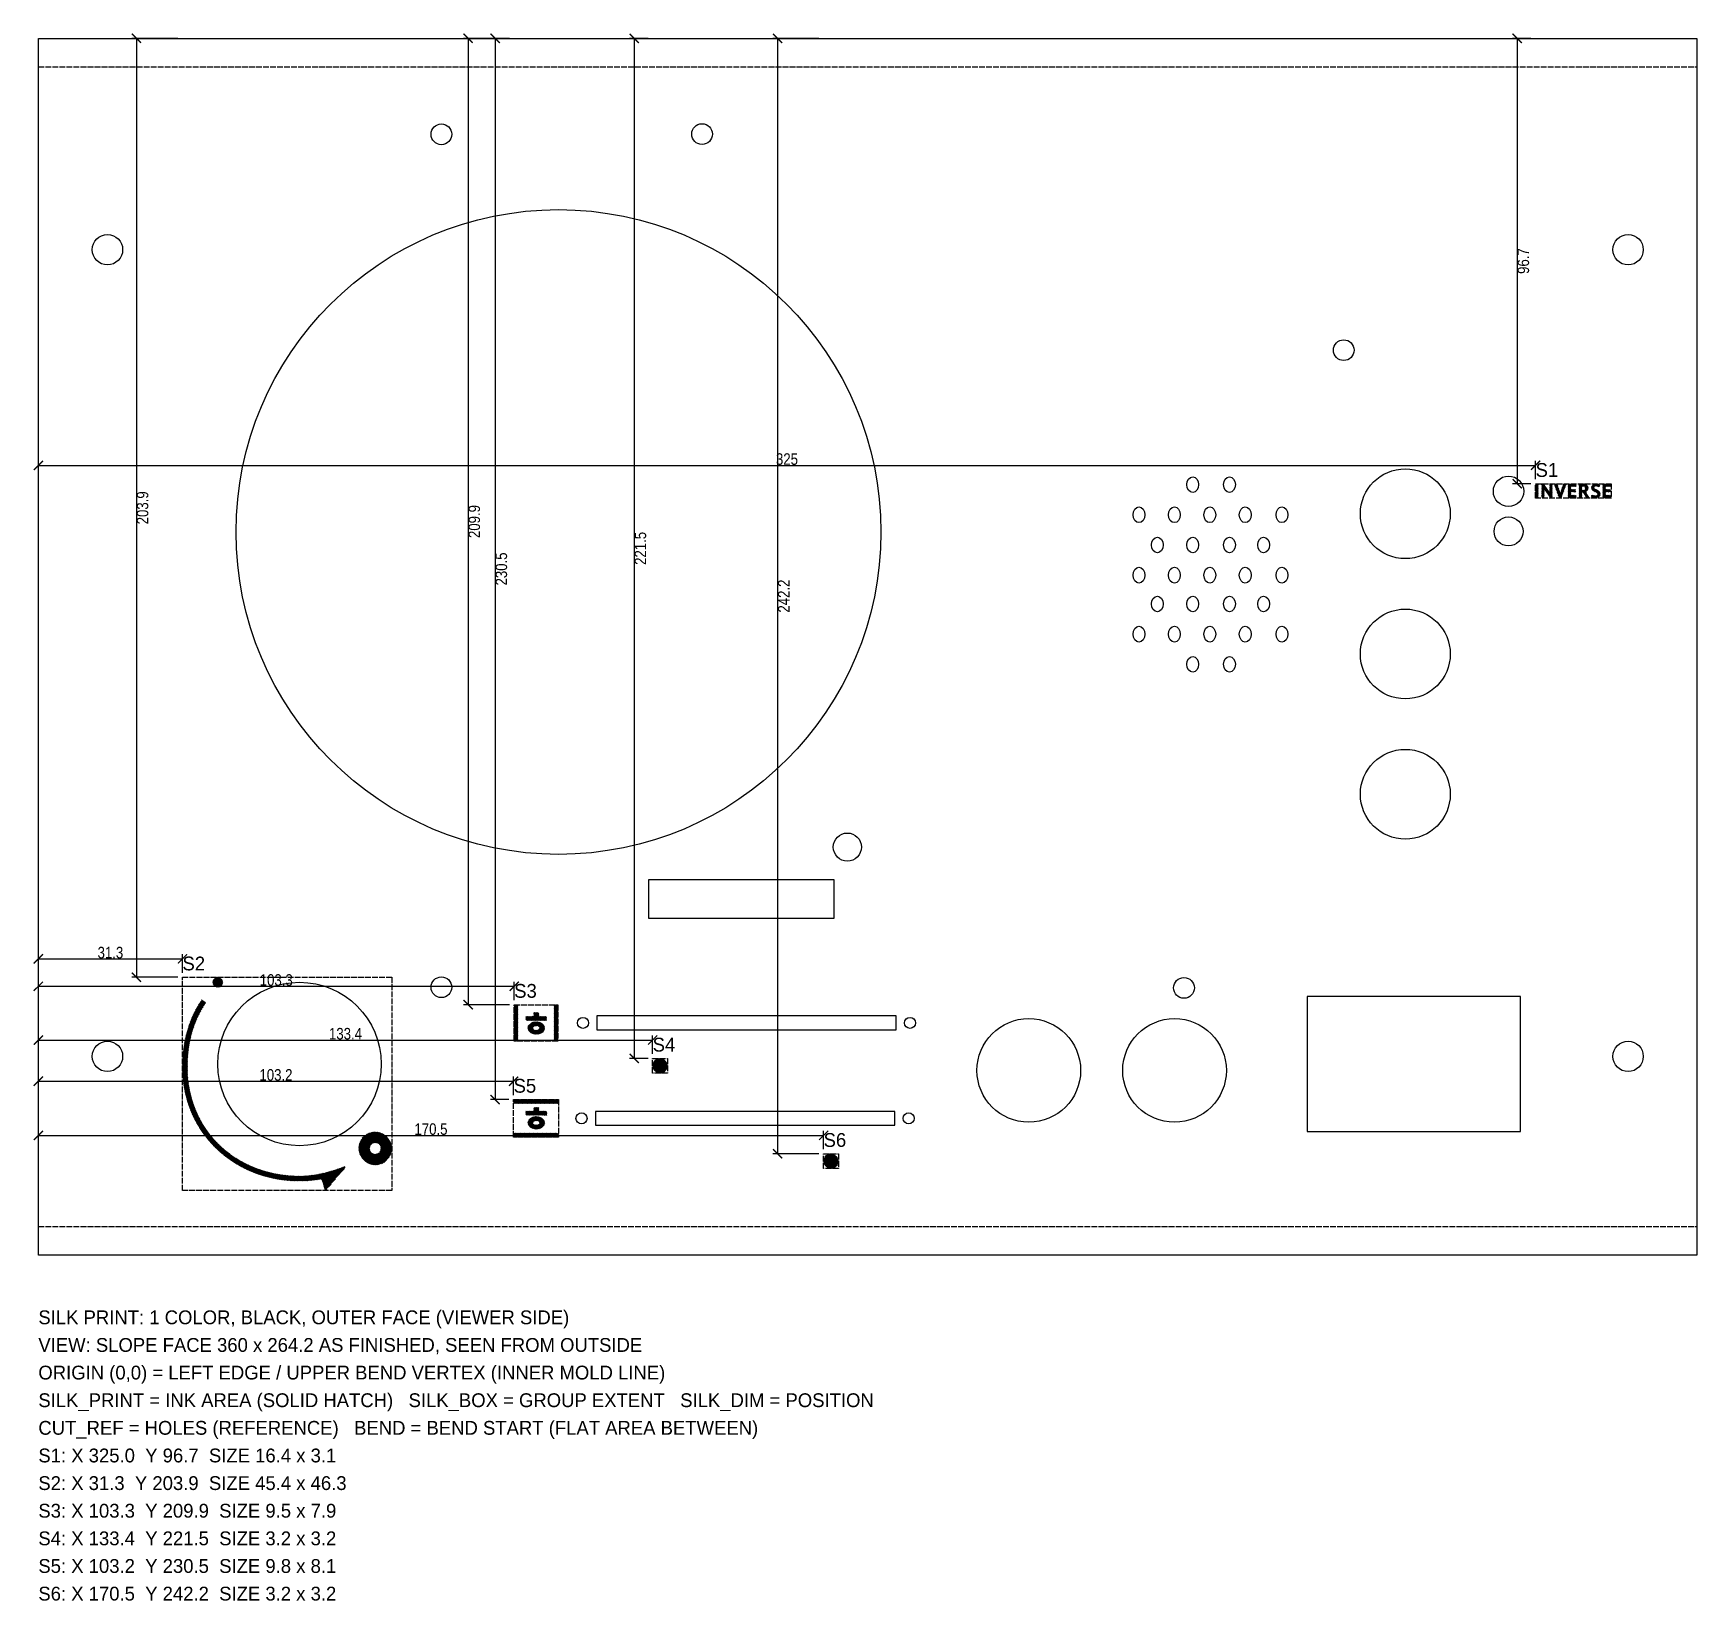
# Model space of a CAD drawing. Header units: millimetres. Extents: x -1 to 360, y -339 to 1.
import ezdxf

# ---------------------------------------------------------------- set-up
doc = ezdxf.new("R2010")
doc.units = ezdxf.units.MM
doc.linetypes.add('DASHED', pattern=[1.524, 1.27, -0.254])
for name, color, linetype in [('BEND', 1, 'DASHED'), ('CUT_REF', 8, 'CONTINUOUS'), ('NOTE', 3, 'CONTINUOUS'), ('OUTLINE', 7, 'CONTINUOUS'), ('SILK_BOX', 6, 'DASHED'), ('SILK_DIM', 3, 'CONTINUOUS'), ('SILK_PRINT', 7, 'CONTINUOUS')]:
    doc.layers.add(name, color=color, linetype=linetype)
doc.styles.add('OpenSansCondensed-Light', font='OpenSansCondensed-Light.ttf')
doc.dimstyles.new('EZDXF', dxfattribs={"dimtxt": 0.25, "dimasz": 0.175, "dimexe": 0.375, "dimexo": 0.125, "dimgap": 0.1, "dimtad": 1, "dimlfac": 100, "dimzin": 12, "dimdsep": 46, "dimtxsty": 'OpenSansCondensed-Light', "dimblk": 'ARCHTICK', "dimcen": 2.5, "dimazin": 3, "dimtfac": 0.5, "dimtmove": 2, "dimatfit": 3})

# ---------------------------------------------------------------- blocks, each defined once
blk = doc.blocks.new('_ARCHTICK')
at = {"color": 0, "linetype": 'BYBLOCK', "const_width": 0.15}
blk.add_lwpolyline([(-0.5, -0.5), (0.5, 0.5)], dxfattribs=at)

msp = doc.modelspace()

# ---------------------------------------------------------------- hatches: boundary and pattern name
at = {"layer": 'SILK_PRINT'}
h = msp.add_hatch(dxfattribs=at)
h.set_pattern_fill('SOLID', style=0)
h.paths.add_polyline_path([(73.13, -237.49), (72.86, -237.5), (72.6, -237.53), (72.35, -237.57), (72.1, -237.64), (71.86, -237.72), (71.62, -237.82), (71.4, -237.93), (71.19, -238.06), (70.98, -238.21), (70.79, -238.36), (70.61, -238.53), (70.44, -238.72), (70.28, -238.91), (70.14, -239.11), (70.01, -239.33), (69.89, -239.55), (69.79, -239.79), (69.71, -240.03), (69.65, -240.28), (69.6, -240.53), (69.57, -240.79), (69.56, -241.06), (69.57, -241.33), (69.6, -241.59), (69.65, -241.84), (69.71, -242.09), (69.79, -242.33), (69.89, -242.56), (70.01, -242.79), (70.14, -243), (70.28, -243.21), (70.44, -243.4), (70.61, -243.58), (70.79, -243.75), (70.98, -243.91), (71.19, -244.05), (71.4, -244.18), (71.63, -244.3), (71.86, -244.39), (72.1, -244.48), (72.35, -244.54), (72.6, -244.59), (72.86, -244.62), (73.13, -244.63), (73.4, -244.62), (73.66, -244.59), (73.91, -244.54), (74.16, -244.47), (74.4, -244.39), (74.63, -244.29), (74.86, -244.18), (75.07, -244.05), (75.28, -243.91), (75.47, -243.75), (75.65, -243.58), (75.82, -243.4), (75.98, -243.2), (76.12, -243), (76.25, -242.78), (76.37, -242.56), (76.46, -242.33), (76.55, -242.09), (76.61, -241.84), (76.66, -241.58), (76.69, -241.32), (76.7, -241.06), (76.69, -240.79), (76.66, -240.53), (76.61, -240.27), (76.55, -240.03), (76.46, -239.78), (76.36, -239.55), (76.25, -239.33), (76.12, -239.11), (75.98, -238.91), (75.82, -238.72), (75.65, -238.53), (75.47, -238.36), (75.28, -238.21), (75.07, -238.06), (74.86, -237.93), (74.63, -237.82), (74.4, -237.72), (74.16, -237.64), (73.91, -237.57), (73.65, -237.53), (73.39, -237.5), (73.13, -237.49)])
h.paths.add_polyline_path([(73.13, -242.29), (72.86, -242.27), (72.62, -242.18), (72.4, -242.06), (72.21, -241.89), (72.06, -241.68), (71.96, -241.45), (71.9, -241.19), (71.9, -240.92), (71.96, -240.67), (72.06, -240.43), (72.21, -240.23), (72.4, -240.06), (72.62, -239.93), (72.86, -239.85), (73.13, -239.82), (73.39, -239.85), (73.64, -239.93), (73.86, -240.06), (74.04, -240.23), (74.19, -240.44), (74.3, -240.67), (74.35, -240.92), (74.35, -241.19), (74.3, -241.45), (74.19, -241.68), (74.04, -241.89), (73.86, -242.05), (73.64, -242.18), (73.39, -242.27), (73.13, -242.29)])
h.paths.add_polyline_path([(66.48, -244.99), (66.3, -245.06), (66.12, -245.14), (65.92, -245.21), (65.72, -245.29), (65.51, -245.37), (65.29, -245.45), (65.06, -245.53), (64.82, -245.61), (64.57, -245.69), (64.31, -245.77), (64.04, -245.85), (63.77, -245.94), (63.48, -246.02), (63.19, -246.11), (62.92, -246.18), (62.68, -246.25), (62.43, -246.31), (62.19, -246.37), (61.95, -246.43), (61.7, -246.49), (61.46, -246.54), (61.21, -246.59), (60.96, -246.64), (60.72, -246.69), (60.47, -246.74), (60.22, -246.78), (59.98, -246.82), (59.73, -246.85), (59.48, -246.89), (59.23, -246.92), (58.98, -246.95), (58.73, -246.97), (58.48, -247), (58.23, -247.02), (57.98, -247.03), (57.73, -247.05), (57.48, -247.06), (57.23, -247.07), (56.98, -247.07), (56.73, -247.07), (56.47, -247.07), (56.21, -247.07), (55.94, -247.06), (55.68, -247.06), (55.42, -247.04), (55.16, -247.03), (54.9, -247.02), (54.64, -247), (54.38, -246.98), (54.12, -246.95), (53.87, -246.93), (53.61, -246.9), (53.35, -246.87), (53.1, -246.84), (52.84, -246.8), (52.59, -246.77), (52.34, -246.73), (52.09, -246.69), (51.83, -246.64), (51.58, -246.59), (51.34, -246.55), (51.09, -246.49), (50.84, -246.44), (50.59, -246.38), (50.35, -246.33), (50.1, -246.26), (49.86, -246.2), (49.62, -246.14), (49.37, -246.07), (49.13, -246), (48.89, -245.93), (48.65, -245.85), (48.42, -245.77), (48.18, -245.69), (47.94, -245.61), (47.71, -245.53), (47.48, -245.44), (47.24, -245.35), (47.01, -245.26), (46.78, -245.17), (46.55, -245.08), (46.33, -244.98), (46.1, -244.88), (45.87, -244.78), (45.65, -244.67), (45.43, -244.57), (45.21, -244.46), (44.99, -244.35), (44.77, -244.23), (44.55, -244.12), (44.33, -244), (44.12, -243.88), (43.9, -243.76), (43.69, -243.64), (43.48, -243.51), (43.27, -243.38), (43.06, -243.25), (42.85, -243.12), (42.65, -242.99), (42.44, -242.85), (42.24, -242.71), (42.04, -242.57), (41.84, -242.43), (41.64, -242.28), (41.44, -242.13), (41.25, -241.99), (41.06, -241.83), (40.86, -241.68), (40.67, -241.52), (40.48, -241.37), (40.3, -241.21), (40.11, -241.04), (39.92, -240.88), (39.74, -240.71), (39.56, -240.55), (39.38, -240.38), (39.2, -240.2), (39.03, -240.03), (38.85, -239.85), (38.68, -239.68), (38.51, -239.5), (38.34, -239.31), (38.17, -239.13), (38.01, -238.94), (37.85, -238.76), (37.69, -238.57), (37.53, -238.38), (37.37, -238.19), (37.22, -237.99), (37.07, -237.8), (36.92, -237.6), (36.78, -237.4), (36.63, -237.2), (36.49, -237), (36.35, -236.8), (36.21, -236.6), (36.08, -236.39), (35.94, -236.18), (35.81, -235.97), (35.69, -235.76), (35.56, -235.55), (35.44, -235.34), (35.32, -235.13), (35.2, -234.91), (35.08, -234.69), (34.97, -234.47), (34.85, -234.26), (34.74, -234.03), (34.64, -233.81), (34.53, -233.59), (34.43, -233.36), (34.33, -233.14), (34.23, -232.91), (34.14, -232.68), (34.04, -232.45), (33.95, -232.22), (33.86, -231.99), (33.78, -231.76), (33.7, -231.52), (33.61, -231.29), (33.54, -231.05), (33.46, -230.81), (33.39, -230.58), (33.31, -230.34), (33.25, -230.1), (33.18, -229.85), (33.12, -229.61), (33.05, -229.37), (33, -229.12), (32.94, -228.88), (32.89, -228.63), (32.83, -228.39), (32.79, -228.14), (32.74, -227.89), (32.69, -227.64), (32.65, -227.39), (32.61, -227.14), (32.58, -226.88), (32.54, -226.63), (32.51, -226.38), (32.48, -226.12), (32.46, -225.87), (32.43, -225.61), (32.41, -225.35), (32.4, -225.1), (32.38, -224.84), (32.37, -224.58), (32.36, -224.32), (32.35, -224.06), (32.34, -223.8), (32.34, -223.54), (32.34, -223.27), (32.34, -223.01), (32.35, -222.75), (32.35, -222.48), (32.36, -222.21), (32.38, -221.94), (32.39, -221.68), (32.41, -221.41), (32.42, -221.15), (32.45, -220.89), (32.47, -220.63), (32.49, -220.37), (32.52, -220.11), (32.55, -219.85), (32.58, -219.6), (32.62, -219.34), (32.65, -219.09), (32.69, -218.84), (32.73, -218.59), (32.77, -218.34), (32.82, -218.09), (32.87, -217.85), (32.92, -217.6), (32.97, -217.36), (33.02, -217.12), (33.08, -216.88), (33.13, -216.64), (33.19, -216.4), (33.26, -216.17), (33.32, -215.93), (33.39, -215.7), (33.46, -215.47), (33.53, -215.24), (33.6, -215.01), (33.68, -214.79), (33.75, -214.56), (33.83, -214.34), (33.91, -214.12), (34, -213.9), (34.08, -213.68), (34.18, -213.45), (34.27, -213.22), (34.37, -212.99), (34.48, -212.76), (34.58, -212.53), (34.69, -212.3), (34.8, -212.07), (34.91, -211.85), (35.02, -211.62), (35.14, -211.4), (35.25, -211.18), (35.37, -210.96), (35.5, -210.74), (35.62, -210.53), (35.75, -210.32), (35.89, -210.11), (36.03, -209.9), (36.17, -209.69), (36.31, -209.48), (36.3, -209.31), (36.09, -209.17), (35.88, -209.03), (35.67, -208.89), (35.47, -208.82), (35.34, -209.03), (35.2, -209.24), (35.06, -209.45), (34.92, -209.66), (34.78, -209.87), (34.66, -210.09), (34.53, -210.3), (34.41, -210.52), (34.29, -210.74), (34.17, -210.97), (34.06, -211.19), (33.95, -211.41), (33.83, -211.64), (33.73, -211.86), (33.62, -212.09), (33.52, -212.32), (33.41, -212.55), (33.32, -212.78), (33.22, -213.01), (33.12, -213.24), (33.04, -213.46), (32.95, -213.68), (32.87, -213.9), (32.79, -214.12), (32.71, -214.35), (32.64, -214.57), (32.56, -214.8), (32.49, -215.03), (32.42, -215.26), (32.35, -215.49), (32.28, -215.72), (32.22, -215.96), (32.16, -216.2), (32.1, -216.43), (32.04, -216.67), (31.99, -216.91), (31.93, -217.15), (31.88, -217.4), (31.83, -217.64), (31.78, -217.89), (31.74, -218.13), (31.7, -218.38), (31.66, -218.63), (31.62, -218.88), (31.58, -219.13), (31.55, -219.39), (31.51, -219.64), (31.48, -219.9), (31.45, -220.16), (31.43, -220.41), (31.4, -220.67), (31.38, -220.94), (31.36, -221.2), (31.35, -221.46), (31.33, -221.73), (31.32, -221.99), (31.31, -222.26), (31.3, -222.53), (31.29, -222.8), (31.29, -223.06), (31.28, -223.32), (31.28, -223.58), (31.29, -223.84), (31.29, -224.1), (31.3, -224.36), (31.31, -224.62), (31.32, -224.88), (31.34, -225.14), (31.36, -225.4), (31.38, -225.65), (31.4, -225.91), (31.43, -226.17), (31.46, -226.42), (31.49, -226.67), (31.52, -226.93), (31.55, -227.18), (31.59, -227.43), (31.63, -227.68), (31.67, -227.93), (31.72, -228.18), (31.77, -228.43), (31.82, -228.68), (31.87, -228.93), (31.92, -229.17), (31.98, -229.42), (32.04, -229.66), (32.1, -229.9), (32.16, -230.15), (32.23, -230.39), (32.3, -230.63), (32.37, -230.87), (32.44, -231.11), (32.52, -231.34), (32.6, -231.58), (32.68, -231.82), (32.76, -232.05), (32.85, -232.28), (32.93, -232.52), (33.02, -232.75), (33.11, -232.98), (33.21, -233.21), (33.31, -233.43), (33.4, -233.66), (33.51, -233.89), (33.61, -234.11), (33.71, -234.33), (33.82, -234.56), (33.93, -234.78), (34.05, -235), (34.16, -235.21), (34.28, -235.43), (34.4, -235.65), (34.52, -235.86), (34.64, -236.07), (34.77, -236.29), (34.89, -236.5), (35.02, -236.7), (35.16, -236.91), (35.29, -237.12), (35.43, -237.32), (35.57, -237.53), (35.71, -237.73), (35.85, -237.93), (36, -238.13), (36.15, -238.33), (36.29, -238.52), (36.45, -238.72), (36.6, -238.91), (36.76, -239.1), (36.92, -239.29), (37.08, -239.48), (37.24, -239.67), (37.4, -239.85), (37.57, -240.04), (37.74, -240.22), (37.91, -240.4), (38.08, -240.58), (38.26, -240.75), (38.43, -240.93), (38.61, -241.1), (38.79, -241.27), (38.97, -241.44), (39.15, -241.61), (39.34, -241.77), (39.52, -241.94), (39.71, -242.1), (39.9, -242.26), (40.09, -242.41), (40.28, -242.57), (40.47, -242.72), (40.67, -242.87), (40.87, -243.02), (41.06, -243.17), (41.26, -243.31), (41.46, -243.45), (41.66, -243.6), (41.87, -243.73), (42.07, -243.87), (42.28, -244.01), (42.48, -244.14), (42.69, -244.27), (42.9, -244.4), (43.11, -244.52), (43.33, -244.65), (43.54, -244.77), (43.75, -244.89), (43.97, -245.01), (44.19, -245.12), (44.41, -245.24), (44.63, -245.35), (44.85, -245.46), (45.07, -245.57), (45.29, -245.67), (45.52, -245.78), (45.74, -245.88), (45.97, -245.98), (46.2, -246.07), (46.43, -246.17), (46.66, -246.26), (46.89, -246.35), (47.12, -246.44), (47.36, -246.53), (47.59, -246.61), (47.83, -246.69), (48.06, -246.77), (48.3, -246.85), (48.54, -246.92), (48.78, -247), (49.02, -247.07), (49.26, -247.13), (49.5, -247.2), (49.75, -247.26), (49.99, -247.33), (50.23, -247.39), (50.48, -247.44), (50.73, -247.5), (50.98, -247.55), (51.22, -247.6), (51.47, -247.65), (51.72, -247.7), (51.97, -247.74), (52.23, -247.78), (52.48, -247.82), (52.73, -247.86), (52.99, -247.89), (53.24, -247.92), (53.5, -247.95), (53.75, -247.98), (54.01, -248.01), (54.27, -248.03), (54.53, -248.05), (54.79, -248.07), (55.05, -248.09), (55.31, -248.1), (55.57, -248.11), (55.83, -248.12), (56.09, -248.13), (56.35, -248.13), (56.62, -248.13), (56.87, -248.13), (57.12, -248.13), (57.38, -248.12), (57.63, -248.11), (57.88, -248.1), (58.13, -248.09), (58.38, -248.08), (58.63, -248.06), (58.88, -248.04), (59.13, -248.02), (59.38, -247.99), (59.63, -247.96), (59.88, -247.93), (60.12, -247.9), (60.37, -247.87), (60.62, -247.83), (60.87, -247.79), (61.11, -247.75), (61.36, -247.7), (61.52, -247.88), (61.64, -248.16), (61.74, -248.45), (61.83, -248.73), (61.92, -248.99), (61.99, -249.25), (62.05, -249.49), (62.11, -249.7), (62.15, -249.89), (62.18, -250.06), (62.26, -250.22), (62.46, -250.11), (62.62, -249.92), (62.78, -249.72), (62.94, -249.53), (63.11, -249.34), (63.27, -249.15), (63.43, -248.96), (63.59, -248.77), (63.75, -248.57), (63.91, -248.38), (64.08, -248.19), (64.24, -248), (64.4, -247.81), (64.56, -247.62), (64.72, -247.43), (64.89, -247.23), (65.05, -247.04), (65.21, -246.85), (65.37, -246.66), (65.53, -246.47), (65.69, -246.28), (65.86, -246.08), (66.02, -245.89), (66.18, -245.7), (66.34, -245.51), (66.5, -245.32), (66.65, -245.11), (66.48, -244.99)])
h.paths.add_polyline_path([(104.1, -209.85), (104.1, -210.11), (104.1, -210.36), (104.1, -210.62), (104.1, -210.88), (104.1, -211.13), (104.1, -211.39), (104.1, -211.64), (104.1, -211.9), (104.1, -212.16), (104.1, -212.41), (104.1, -212.67), (104.1, -212.93), (104.1, -213.18), (104.1, -213.44), (104.1, -213.69), (104.1, -213.95), (104.1, -214.21), (104.1, -214.46), (104.1, -214.72), (104.1, -214.97), (104.1, -215.23), (104.1, -215.49), (104.1, -215.74), (104.1, -216), (104.1, -216.25), (104.1, -216.51), (104.1, -216.77), (104.1, -217.02), (104.1, -217.28), (104.1, -217.53), (104.05, -217.75), (103.8, -217.75), (103.54, -217.75), (103.29, -217.75), (103.29, -217.49), (103.29, -217.24), (103.29, -216.98), (103.29, -216.72), (103.29, -216.47), (103.29, -216.21), (103.29, -215.95), (103.29, -215.7), (103.29, -215.44), (103.29, -215.19), (103.29, -214.93), (103.29, -214.67), (103.29, -214.42), (103.29, -214.16), (103.29, -213.91), (103.29, -213.65), (103.29, -213.39), (103.29, -213.14), (103.29, -212.88), (103.29, -212.63), (103.29, -212.37), (103.29, -212.11), (103.29, -211.86), (103.29, -211.6), (103.29, -211.35), (103.29, -211.09), (103.29, -210.83), (103.29, -210.58), (103.29, -210.32), (103.29, -210.07), (103.33, -209.85), (103.59, -209.85), (103.84, -209.85), (104.1, -209.85)])
h.paths.add_polyline_path([(112.77, -209.85), (112.77, -210.11), (112.77, -210.36), (112.77, -210.62), (112.77, -210.88), (112.77, -211.13), (112.77, -211.39), (112.77, -211.64), (112.77, -211.9), (112.77, -212.16), (112.77, -212.41), (112.77, -212.67), (112.77, -212.93), (112.77, -213.18), (112.77, -213.44), (112.77, -213.69), (112.77, -213.95), (112.77, -214.21), (112.77, -214.46), (112.77, -214.72), (112.77, -214.97), (112.77, -215.23), (112.77, -215.49), (112.77, -215.74), (112.77, -216), (112.77, -216.25), (112.77, -216.51), (112.77, -216.77), (112.77, -217.02), (112.77, -217.28), (112.77, -217.53), (112.72, -217.75), (112.47, -217.75), (112.21, -217.75), (111.95, -217.75), (111.95, -217.49), (111.95, -217.24), (111.95, -216.98), (111.95, -216.72), (111.95, -216.47), (111.95, -216.21), (111.95, -215.95), (111.95, -215.7), (111.95, -215.44), (111.95, -215.19), (111.95, -214.93), (111.95, -214.67), (111.95, -214.42), (111.95, -214.16), (111.95, -213.91), (111.95, -213.65), (111.95, -213.39), (111.95, -213.14), (111.95, -212.88), (111.95, -212.63), (111.95, -212.37), (111.95, -212.11), (111.95, -211.86), (111.95, -211.6), (111.95, -211.35), (111.95, -211.09), (111.95, -210.83), (111.95, -210.58), (111.95, -210.32), (111.95, -210.07), (112, -209.85), (112.25, -209.85), (112.51, -209.85), (112.77, -209.85)])
h.paths.add_polyline_path([(108.07, -213.56), (108.35, -213.57), (108.61, -213.61), (108.85, -213.67), (109.09, -213.76), (109.32, -213.89), (109.52, -214.05), (109.69, -214.24), (109.82, -214.46), (109.89, -214.71), (109.91, -214.97), (109.86, -215.22), (109.77, -215.46), (109.62, -215.67), (109.44, -215.84), (109.22, -215.98), (108.98, -216.1), (108.75, -216.18), (108.5, -216.23), (108.23, -216.26), (107.95, -216.26), (107.69, -216.23), (107.44, -216.18), (107.2, -216.11), (106.95, -215.99), (106.74, -215.85), (106.56, -215.68), (106.41, -215.47), (106.31, -215.24), (106.26, -214.98), (106.27, -214.72), (106.34, -214.47), (106.47, -214.25), (106.63, -214.06), (106.83, -213.9), (107.06, -213.77), (107.3, -213.67), (107.54, -213.61), (107.8, -213.57), (108.07, -213.56)])
h.paths.add_polyline_path([(108.07, -214.45), (107.81, -214.47), (107.57, -214.55), (107.4, -214.73), (107.36, -214.98), (107.48, -215.2), (107.7, -215.33), (107.95, -215.37), (108.22, -215.37), (108.46, -215.32), (108.68, -215.19), (108.8, -214.97), (108.76, -214.72), (108.58, -214.55), (108.34, -214.47), (108.07, -214.45)])
h.paths.add_polyline_path([(108.62, -212.38), (108.88, -212.38), (109.14, -212.38), (109.4, -212.38), (109.66, -212.38), (109.92, -212.38), (110.17, -212.38), (110.33, -212.48), (110.33, -212.74), (110.33, -212.99), (110.33, -213.25), (110.07, -213.25), (109.81, -213.25), (109.55, -213.25), (109.29, -213.25), (109.04, -213.25), (108.78, -213.25), (108.52, -213.25), (108.26, -213.25), (108, -213.25), (107.74, -213.25), (107.48, -213.25), (107.22, -213.25), (106.96, -213.25), (106.7, -213.25), (106.45, -213.25), (106.19, -213.25), (105.93, -213.25), (105.8, -213.12), (105.8, -212.86), (105.8, -212.6), (105.84, -212.38), (106.1, -212.38), (106.36, -212.38), (106.62, -212.38), (106.88, -212.38), (107.14, -212.38), (107.39, -212.38), (107.55, -212.28), (107.55, -212.02), (107.55, -211.76), (107.62, -211.57), (107.88, -211.57), (108.14, -211.57), (108.4, -211.57), (108.62, -211.6), (108.62, -211.86), (108.62, -212.12), (108.62, -212.38)])
h.paths.add_polyline_path([(112.91, -231.28), (112.66, -231.28), (112.4, -231.28), (112.15, -231.28), (111.9, -231.28), (111.64, -231.28), (111.39, -231.28), (111.13, -231.28), (110.88, -231.28), (110.62, -231.28), (110.37, -231.28), (110.11, -231.28), (109.86, -231.28), (109.6, -231.28), (109.35, -231.28), (109.09, -231.28), (108.84, -231.28), (108.59, -231.28), (108.33, -231.28), (108.08, -231.28), (107.82, -231.28), (107.57, -231.28), (107.31, -231.28), (107.06, -231.28), (106.8, -231.28), (106.55, -231.28), (106.29, -231.28), (106.04, -231.28), (105.78, -231.28), (105.53, -231.28), (105.28, -231.28), (105.02, -231.28), (104.77, -231.28), (104.51, -231.28), (104.26, -231.28), (104, -231.28), (103.75, -231.28), (103.49, -231.28), (103.24, -231.28), (103.16, -231.1), (103.16, -230.85), (103.16, -230.59), (103.29, -230.46), (103.54, -230.46), (103.8, -230.46), (104.05, -230.46), (104.3, -230.46), (104.56, -230.46), (104.81, -230.46), (105.07, -230.46), (105.32, -230.46), (105.58, -230.46), (105.83, -230.46), (106.09, -230.46), (106.34, -230.46), (106.6, -230.46), (106.85, -230.46), (107.11, -230.46), (107.36, -230.46), (107.61, -230.46), (107.87, -230.46), (108.12, -230.46), (108.38, -230.46), (108.63, -230.46), (108.89, -230.46), (109.14, -230.46), (109.4, -230.46), (109.65, -230.46), (109.91, -230.46), (110.16, -230.46), (110.42, -230.46), (110.67, -230.46), (110.92, -230.46), (111.18, -230.46), (111.43, -230.46), (111.69, -230.46), (111.94, -230.46), (112.2, -230.46), (112.45, -230.46), (112.71, -230.46), (112.91, -230.51), (112.91, -230.77), (112.91, -231.02), (112.91, -231.28)])
h.paths.add_polyline_path([(112.91, -238.59), (112.66, -238.59), (112.4, -238.59), (112.15, -238.59), (111.9, -238.59), (111.64, -238.59), (111.39, -238.59), (111.13, -238.59), (110.88, -238.59), (110.62, -238.59), (110.37, -238.59), (110.11, -238.59), (109.86, -238.59), (109.6, -238.59), (109.35, -238.59), (109.09, -238.59), (108.84, -238.59), (108.59, -238.59), (108.33, -238.59), (108.08, -238.59), (107.82, -238.59), (107.57, -238.59), (107.31, -238.59), (107.06, -238.59), (106.8, -238.59), (106.55, -238.59), (106.29, -238.59), (106.04, -238.59), (105.78, -238.59), (105.53, -238.59), (105.28, -238.59), (105.02, -238.59), (104.77, -238.59), (104.51, -238.59), (104.26, -238.59), (104, -238.59), (103.75, -238.59), (103.49, -238.59), (103.24, -238.59), (103.16, -238.42), (103.16, -238.16), (103.16, -237.91), (103.29, -237.78), (103.54, -237.78), (103.8, -237.78), (104.05, -237.78), (104.3, -237.78), (104.56, -237.78), (104.81, -237.78), (105.07, -237.78), (105.32, -237.78), (105.58, -237.78), (105.83, -237.78), (106.09, -237.78), (106.34, -237.78), (106.6, -237.78), (106.85, -237.78), (107.11, -237.78), (107.36, -237.78), (107.61, -237.78), (107.87, -237.78), (108.12, -237.78), (108.38, -237.78), (108.63, -237.78), (108.89, -237.78), (109.14, -237.78), (109.4, -237.78), (109.65, -237.78), (109.91, -237.78), (110.16, -237.78), (110.42, -237.78), (110.67, -237.78), (110.92, -237.78), (111.18, -237.78), (111.43, -237.78), (111.69, -237.78), (111.94, -237.78), (112.2, -237.78), (112.45, -237.78), (112.71, -237.78), (112.91, -237.83), (112.91, -238.08), (112.91, -238.34), (112.91, -238.59)])
h.paths.add_polyline_path([(108.08, -234.15), (108.36, -234.17), (108.62, -234.2), (108.86, -234.27), (109.1, -234.36), (109.33, -234.49), (109.53, -234.65), (109.7, -234.83), (109.83, -235.06), (109.9, -235.3), (109.92, -235.56), (109.88, -235.82), (109.78, -236.05), (109.63, -236.26), (109.45, -236.43), (109.24, -236.58), (108.99, -236.69), (108.76, -236.77), (108.51, -236.82), (108.24, -236.85), (107.96, -236.85), (107.7, -236.83), (107.45, -236.78), (107.21, -236.7), (106.97, -236.59), (106.75, -236.45), (106.57, -236.28), (106.42, -236.07), (106.32, -235.83), (106.27, -235.58), (106.29, -235.32), (106.35, -235.07), (106.48, -234.85), (106.64, -234.66), (106.84, -234.5), (107.07, -234.36), (107.31, -234.27), (107.55, -234.21), (107.81, -234.17), (108.08, -234.15)])
h.paths.add_polyline_path([(108.08, -235.04), (107.82, -235.07), (107.58, -235.15), (107.41, -235.32), (107.37, -235.58), (107.49, -235.8), (107.71, -235.92), (107.96, -235.97), (108.23, -235.97), (108.47, -235.92), (108.7, -235.79), (108.81, -235.57), (108.77, -235.31), (108.59, -235.15), (108.35, -235.06), (108.08, -235.04)])
h.paths.add_polyline_path([(108.63, -232.97), (108.89, -232.97), (109.15, -232.97), (109.41, -232.97), (109.67, -232.97), (109.93, -232.97), (110.18, -232.97), (110.35, -233.07), (110.35, -233.33), (110.35, -233.59), (110.34, -233.84), (110.08, -233.84), (109.82, -233.84), (109.56, -233.84), (109.31, -233.84), (109.05, -233.84), (108.79, -233.84), (108.53, -233.84), (108.27, -233.84), (108.01, -233.84), (107.75, -233.84), (107.49, -233.84), (107.23, -233.84), (106.97, -233.84), (106.72, -233.84), (106.46, -233.84), (106.2, -233.84), (105.94, -233.84), (105.81, -233.71), (105.81, -233.45), (105.81, -233.19), (105.85, -232.97), (106.11, -232.97), (106.37, -232.97), (106.63, -232.97), (106.89, -232.97), (107.15, -232.97), (107.4, -232.97), (107.57, -232.87), (107.57, -232.62), (107.57, -232.36), (107.63, -232.16), (107.89, -232.16), (108.15, -232.16), (108.41, -232.16), (108.63, -232.2), (108.63, -232.46), (108.63, -232.71), (108.63, -232.97)])
h.paths.add_polyline_path([(325.02, -96.79), (325.28, -96.79), (325.54, -96.79), (325.6, -97), (325.6, -97.26), (325.6, -97.52), (325.6, -97.78), (325.6, -98.04), (325.6, -98.31), (325.6, -98.57), (325.6, -98.83), (325.6, -99.09), (325.6, -99.36), (325.6, -99.62), (325.47, -99.75), (325.2, -99.75), (325.02, -99.67), (325.02, -99.41), (325.02, -99.15), (325.02, -98.89), (325.02, -98.62), (325.02, -98.36), (325.02, -98.1), (325.02, -97.84), (325.02, -97.57), (325.02, -97.31), (325.02, -97.05), (325.02, -96.79)])
h.paths.add_polyline_path([(327.09, -98.21), (326.98, -97.98), (326.86, -97.75), (326.87, -97.96), (326.91, -98.22), (326.91, -98.47), (326.91, -98.73), (326.91, -98.98), (326.91, -99.24), (326.91, -99.49), (326.91, -99.75), (326.65, -99.75), (326.39, -99.75), (326.35, -99.53), (326.35, -99.28), (326.35, -99.02), (326.35, -98.77), (326.35, -98.51), (326.35, -98.26), (326.35, -98), (326.35, -97.74), (326.35, -97.49), (326.35, -97.23), (326.35, -96.98), (326.4, -96.77), (326.65, -96.77), (326.85, -96.87), (327, -97.08), (327.15, -97.29), (327.3, -97.5), (327.45, -97.71), (327.59, -97.92), (327.74, -98.12), (327.89, -98.33), (328.01, -98.56), (328.12, -98.79), (328.11, -98.57), (328.08, -98.32), (328.08, -98.07), (328.08, -97.81), (328.08, -97.55), (328.08, -97.3), (328.08, -97.04), (328.08, -96.79), (328.34, -96.79), (328.59, -96.79), (328.63, -97), (328.63, -97.26), (328.63, -97.51), (328.63, -97.77), (328.63, -98.03), (328.63, -98.28), (328.63, -98.54), (328.63, -98.79), (328.63, -99.05), (328.63, -99.3), (328.63, -99.56), (328.59, -99.77), (328.33, -99.77), (328.13, -99.66), (327.98, -99.45), (327.83, -99.25), (327.69, -99.04), (327.54, -98.83), (327.39, -98.62), (327.24, -98.41), (327.09, -98.21)])
h.paths.add_polyline_path([(330.3, -98.53), (330.34, -98.78), (330.38, -99.03), (330.44, -98.8), (330.48, -98.55), (330.56, -98.31), (330.64, -98.06), (330.72, -97.82), (330.8, -97.58), (330.88, -97.33), (330.96, -97.09), (331.03, -96.85), (331.25, -96.79), (331.5, -96.79), (331.63, -96.88), (331.54, -97.12), (331.45, -97.36), (331.37, -97.6), (331.28, -97.84), (331.19, -98.08), (331.1, -98.32), (331.01, -98.56), (330.92, -98.8), (330.84, -99.04), (330.75, -99.28), (330.66, -99.52), (330.57, -99.76), (330.33, -99.77), (330.12, -99.7), (330.03, -99.46), (329.94, -99.22), (329.85, -98.99), (329.77, -98.75), (329.68, -98.51), (329.59, -98.27), (329.5, -98.03), (329.41, -97.79), (329.32, -97.55), (329.23, -97.31), (329.14, -97.07), (329.05, -96.83), (329.25, -96.79), (329.51, -96.79), (329.73, -96.84), (329.81, -97.08), (329.89, -97.32), (329.98, -97.57), (330.06, -97.81), (330.14, -98.05), (330.22, -98.29), (330.3, -98.53)])
h.paths.add_polyline_path([(332.07, -96.79), (332.33, -96.79), (332.58, -96.79), (332.84, -96.79), (333.1, -96.79), (333.36, -96.79), (333.62, -96.79), (333.82, -96.84), (333.82, -97.1), (333.76, -97.3), (333.51, -97.3), (333.25, -97.3), (332.99, -97.3), (332.73, -97.3), (332.64, -97.48), (332.64, -97.74), (332.65, -97.99), (332.91, -97.99), (333.16, -97.99), (333.42, -97.99), (333.68, -97.99), (333.72, -98.22), (333.72, -98.48), (333.49, -98.51), (333.23, -98.51), (332.97, -98.51), (332.71, -98.51), (332.64, -98.7), (332.64, -98.96), (332.64, -99.22), (332.89, -99.23), (333.15, -99.23), (333.41, -99.23), (333.67, -99.23), (333.84, -99.31), (333.84, -99.57), (333.76, -99.75), (333.5, -99.75), (333.24, -99.75), (332.98, -99.75), (332.72, -99.75), (332.47, -99.75), (332.21, -99.75), (332.07, -99.63), (332.07, -99.37), (332.07, -99.11), (332.07, -98.85), (332.07, -98.59), (332.07, -98.33), (332.07, -98.07), (332.07, -97.82), (332.07, -97.56), (332.07, -97.3), (332.07, -97.04), (332.07, -96.79)])
h.paths.add_polyline_path([(334.47, -96.82), (334.72, -96.78), (334.98, -96.76), (335.25, -96.75), (335.5, -96.75), (335.76, -96.79), (336.01, -96.88), (336.22, -97.02), (336.36, -97.23), (336.43, -97.48), (336.42, -97.77), (336.35, -98.01), (336.22, -98.22), (336.03, -98.39), (335.83, -98.5), (336.04, -98.65), (336.17, -98.88), (336.3, -99.1), (336.44, -99.32), (336.57, -99.55), (336.67, -99.75), (336.41, -99.75), (336.15, -99.75), (335.96, -99.64), (335.83, -99.41), (335.7, -99.18), (335.57, -98.96), (335.43, -98.73), (335.26, -98.57), (335.05, -98.58), (335.05, -98.84), (335.05, -99.1), (335.05, -99.36), (335.05, -99.62), (334.91, -99.75), (334.65, -99.75), (334.47, -99.67), (334.47, -99.41), (334.47, -99.15), (334.47, -98.89), (334.47, -98.63), (334.47, -98.37), (334.47, -98.11), (334.47, -97.85), (334.47, -97.59), (334.47, -97.32), (334.47, -97.06), (334.47, -96.82)])
h.paths.add_polyline_path([(335.35, -97.26), (335.15, -97.27), (335.04, -97.36), (335.04, -97.56), (335.04, -97.76), (335.04, -97.95), (335.05, -98.15), (335.24, -98.15), (335.45, -98.13), (335.63, -98.07), (335.75, -97.95), (335.81, -97.77), (335.81, -97.55), (335.71, -97.39), (335.56, -97.29), (335.35, -97.26)])
h.paths.add_polyline_path([(338.48, -98.96), (338.38, -98.73), (338.17, -98.6), (337.93, -98.49), (337.69, -98.38), (337.48, -98.25), (337.29, -98.07), (337.18, -97.86), (337.14, -97.6), (337.16, -97.33), (337.26, -97.1), (337.44, -96.92), (337.66, -96.8), (337.91, -96.75), (338.17, -96.73), (338.43, -96.75), (338.69, -96.79), (338.93, -96.88), (338.93, -97.08), (338.84, -97.32), (338.68, -97.33), (338.41, -97.26), (338.16, -97.24), (337.89, -97.28), (337.72, -97.45), (337.76, -97.69), (337.95, -97.85), (338.19, -97.96), (338.43, -98.07), (338.65, -98.19), (338.85, -98.35), (338.99, -98.56), (339.05, -98.8), (339.05, -99.08), (338.98, -99.31), (338.83, -99.53), (338.63, -99.68), (338.39, -99.77), (338.14, -99.81), (337.87, -99.82), (337.61, -99.79), (337.36, -99.74), (337.11, -99.66), (337.13, -99.46), (337.22, -99.22), (337.41, -99.21), (337.65, -99.28), (337.91, -99.32), (338.19, -99.29), (338.4, -99.19), (338.48, -98.96)])
h.paths.add_polyline_path([(339.64, -96.79), (339.9, -96.79), (340.16, -96.79), (340.42, -96.79), (340.68, -96.79), (340.94, -96.79), (341.19, -96.79), (341.4, -96.84), (341.4, -97.1), (341.34, -97.3), (341.08, -97.3), (340.82, -97.3), (340.56, -97.3), (340.3, -97.3), (340.22, -97.48), (340.22, -97.74), (340.22, -97.99), (340.48, -97.99), (340.74, -97.99), (341, -97.99), (341.26, -97.99), (341.29, -98.22), (341.29, -98.48), (341.06, -98.51), (340.81, -98.51), (340.55, -98.51), (340.29, -98.51), (340.22, -98.7), (340.22, -98.96), (340.22, -99.22), (340.46, -99.23), (340.72, -99.23), (340.98, -99.23), (341.24, -99.23), (341.42, -99.31), (341.42, -99.57), (341.33, -99.75), (341.08, -99.75), (340.82, -99.75), (340.56, -99.75), (340.3, -99.75), (340.04, -99.75), (339.78, -99.75), (339.64, -99.63), (339.64, -99.37), (339.64, -99.11), (339.64, -98.85), (339.64, -98.59), (339.64, -98.33), (339.64, -98.07), (339.64, -97.82), (339.64, -97.56), (339.64, -97.3), (339.64, -97.04), (339.64, -96.79)])
h.paths.add_polyline_path([(40.02, -204.98), (40.01, -205.09), (39.99, -205.19), (39.97, -205.3), (39.93, -205.4), (39.88, -205.49), (39.83, -205.59), (39.76, -205.67), (39.69, -205.75), (39.61, -205.82), (39.52, -205.88), (39.43, -205.94), (39.33, -205.98), (39.23, -206.02), (39.13, -206.04), (39.02, -206.05), (38.91, -206.06), (38.81, -206.05), (38.7, -206.03), (38.6, -206), (38.5, -205.96), (38.4, -205.91), (38.31, -205.85), (38.23, -205.79), (38.15, -205.71), (38.08, -205.63), (38.02, -205.54), (37.97, -205.45), (37.93, -205.35), (37.9, -205.25), (37.88, -205.14), (37.86, -205.03), (37.86, -204.93), (37.88, -204.82), (37.9, -204.71), (37.93, -204.61), (37.97, -204.51), (38.02, -204.42), (38.08, -204.33), (38.15, -204.25), (38.23, -204.17), (38.31, -204.11), (38.4, -204.05), (38.5, -204), (38.6, -203.96), (38.7, -203.93), (38.81, -203.91), (38.91, -203.9), (39.02, -203.91), (39.13, -203.92), (39.23, -203.94), (39.33, -203.98), (39.43, -204.02), (39.52, -204.08), (39.61, -204.14), (39.69, -204.21), (39.76, -204.29), (39.83, -204.37), (39.88, -204.47), (39.93, -204.56), (39.97, -204.66), (39.99, -204.77), (40.01, -204.87), (40.02, -204.98)])
h.paths.add_polyline_path([(136.55, -223.12), (136.55, -223.28), (136.52, -223.44), (136.48, -223.59), (136.43, -223.74), (136.36, -223.89), (136.27, -224.02), (136.18, -224.15), (136.07, -224.27), (135.95, -224.37), (135.82, -224.47), (135.68, -224.55), (135.54, -224.61), (135.39, -224.66), (135.23, -224.7), (135.07, -224.72), (134.91, -224.72), (134.75, -224.71), (134.6, -224.68), (134.44, -224.64), (134.29, -224.58), (134.15, -224.51), (134.02, -224.42), (133.89, -224.32), (133.78, -224.21), (133.67, -224.09), (133.58, -223.96), (133.51, -223.81), (133.45, -223.67), (133.4, -223.52), (133.37, -223.36), (133.35, -223.2), (133.35, -223.04), (133.37, -222.88), (133.4, -222.72), (133.45, -222.57), (133.51, -222.43), (133.58, -222.28), (133.67, -222.15), (133.78, -222.03), (133.89, -221.92), (134.02, -221.82), (134.15, -221.73), (134.29, -221.66), (134.44, -221.6), (134.6, -221.56), (134.75, -221.53), (134.91, -221.52), (135.07, -221.52), (135.23, -221.54), (135.39, -221.58), (135.54, -221.63), (135.68, -221.69), (135.82, -221.77), (135.95, -221.87), (136.07, -221.97), (136.18, -222.09), (136.27, -222.22), (136.36, -222.35), (136.43, -222.5), (136.48, -222.65), (136.52, -222.8), (136.55, -222.96), (136.55, -223.12)])
h.paths.add_polyline_path([(173.66, -243.83), (173.65, -243.99), (173.63, -244.15), (173.59, -244.3), (173.54, -244.45), (173.47, -244.6), (173.38, -244.73), (173.29, -244.86), (173.18, -244.98), (173.06, -245.08), (172.93, -245.18), (172.79, -245.26), (172.65, -245.32), (172.49, -245.37), (172.34, -245.41), (172.18, -245.43), (172.02, -245.43), (171.86, -245.42), (171.7, -245.39), (171.55, -245.35), (171.4, -245.29), (171.26, -245.22), (171.13, -245.13), (171, -245.03), (170.89, -244.92), (170.78, -244.8), (170.69, -244.67), (170.62, -244.53), (170.56, -244.38), (170.51, -244.23), (170.48, -244.07), (170.46, -243.91), (170.46, -243.75), (170.48, -243.59), (170.51, -243.44), (170.56, -243.28), (170.62, -243.14), (170.69, -243), (170.78, -242.86), (170.89, -242.74), (171, -242.63), (171.13, -242.53), (171.26, -242.44), (171.4, -242.37), (171.55, -242.31), (171.7, -242.27), (171.86, -242.24), (172.02, -242.23), (172.18, -242.23), (172.34, -242.25), (172.49, -242.29), (172.65, -242.34), (172.79, -242.41), (172.93, -242.49), (173.06, -242.58), (173.18, -242.69), (173.29, -242.8), (173.38, -242.93), (173.47, -243.07), (173.54, -243.21), (173.59, -243.36), (173.63, -243.51), (173.65, -243.67), (173.66, -243.83)])

# ---------------------------------------------------------------- linework, layer by layer
at = {"layer": 'BEND'}
for p, q in [((0, -6.21), (360, -6.21)), ((0, -258.03), (360, -258.03))]:
    msp.add_line(p, q, dxfattribs=at)
at = {"layer": 'CUT_REF'}
for points in [[(132.42, -191.06), (172.72, -191.06), (172.72, -182.76), (132.42, -182.76)], [(275.41, -237.38), (321.71, -237.38), (321.71, -208.08), (275.41, -208.08)], [(121.22, -215.3), (186.22, -215.3), (186.22, -212.3), (121.22, -212.3)], [(120.91, -236.02), (185.91, -236.02), (185.91, -233.03), (120.91, -233.03)]]:
    msp.add_lwpolyline(points, close=True, dxfattribs=at)
for centre, radius in [((87.49, -20.84), 2.25), ((144.07, -20.79), 2.25), ((112.91, -107.2), 70), ((15, -45.9), 3.3), ((345.1, -45.9), 3.3), ((283.37, -67.71), 2.25), ((296.74, -103.23), 9.75), ((319.15, -98.36), 3.3), ((319.15, -107.07), 3.15), ((296.74, -133.69), 9.75), ((296.74, -164.15), 9.75), ((175.62, -175.62), 3.05), ((56.69, -222.73), 17.75), ((87.49, -206.06), 2.25), ((248.69, -206.2), 2.25), ((118.22, -213.8), 1.2), ((189.22, -213.8), 1.2), ((215, -224.12), 11.25), ((246.64, -224.12), 11.25), ((15, -221.07), 3.3), ((345.1, -221.07), 3.3), ((117.91, -234.53), 1.2), ((188.91, -234.53), 1.2)]:
    msp.add_circle(centre, radius, dxfattribs=at)
for centre in [(250.59, -96.92), (258.57, -96.92), (238.92, -103.46), (246.61, -103.46), (254.3, -103.46), (261.99, -103.46), (269.96, -103.46), (242.91, -110.02), (250.59, -110.02), (258.57, -110.02), (265.97, -110.02), (238.92, -116.57), (246.61, -116.57), (254.3, -116.57), (261.99, -116.57), (269.96, -116.57), (242.91, -122.83), (250.59, -122.83), (258.57, -122.83), (265.97, -122.83), (238.92, -129.38), (246.61, -129.38), (254.3, -129.38), (261.99, -129.38), (269.96, -129.38), (250.59, -135.93), (258.57, -135.93)]:
    msp.add_ellipse(centre, major_axis=(0, 1.71), ratio=0.75, dxfattribs=at)
at = {"layer": 'OUTLINE'}
msp.add_lwpolyline([(0, 0), (360, 0), (360, -264.24), (0, -264.24)], close=True, dxfattribs=at)
at = {"layer": 'SILK_BOX'}
for points in [[(325.02, -96.73), (341.42, -96.73), (341.42, -99.82), (325.02, -99.82)], [(31.28, -203.9), (76.7, -203.9), (76.7, -250.22), (31.28, -250.22)], [(103.29, -209.85), (112.77, -209.85), (112.77, -217.75), (103.29, -217.75)], [(133.35, -221.52), (136.55, -221.52), (136.55, -224.72), (133.35, -224.72)], [(103.16, -230.46), (112.91, -230.46), (112.91, -238.59), (103.16, -238.59)], [(170.46, -242.23), (173.66, -242.23), (173.66, -245.43), (170.46, -245.43)]]:
    msp.add_lwpolyline(points, close=True, dxfattribs=at)

# ---------------------------------------------------------------- texts
at = {"layer": 'NOTE'}
for s, p in [('SILK PRINT: 1 COLOR, BLACK, OUTER FACE (VIEWER SIDE)', (0, -279.24)), ('VIEW: SLOPE FACE 360 x 264.2 AS FINISHED, SEEN FROM OUTSIDE', (0, -285.24)), ('ORIGIN (0,0) = LEFT EDGE / UPPER BEND VERTEX (INNER MOLD LINE)', (0, -291.24)), ('SILK_PRINT = INK AREA (SOLID HATCH)   SILK_BOX = GROUP EXTENT   SILK_DIM = POSITION', (0, -297.24)), ('CUT_REF = HOLES (REFERENCE)   BEND = BEND START (FLAT AREA BETWEEN)', (0, -303.24)), ('S1: X 325.0  Y 96.7  SIZE 16.4 x 3.1', (0, -309.24)), ('S2: X 31.3  Y 203.9  SIZE 45.4 x 46.3', (0, -315.24)), ('S3: X 103.3  Y 209.9  SIZE 9.5 x 7.9', (0, -321.24)), ('S4: X 133.4  Y 221.5  SIZE 3.2 x 3.2', (0, -327.24)), ('S5: X 103.2  Y 230.5  SIZE 9.8 x 8.1', (0, -333.24)), ('S6: X 170.5  Y 242.2  SIZE 3.2 x 3.2', (0, -339.24))]:
    msp.add_text(s, height=3, dxfattribs=at).set_placement(p)
at = {"layer": 'SILK_BOX'}
for s, p in [('S1', (325.02, -95.23)), ('S2', (31.28, -202.4)), ('S3', (103.29, -208.35)), ('S4', (133.35, -220.02)), ('S5', (103.16, -228.96)), ('S6', (170.46, -240.73))]:
    msp.add_text(s, height=3, dxfattribs=at).set_placement(p)

# ---------------------------------------------------------------- dimensions: what is measured, and where the dimension line sits
at = {"layer": 'SILK_DIM'}
for base, p1, p2 in [((21.28, 0), (31.28, 0), (31.28, -203.9)), ((93.2863, 0), (103.2863, 0), (103.2863, -209.8521)), ((99.16, 0), (103.16, 0), (103.16, -230.46)), ((129.35, 0), (133.35, 0), (133.35, -221.52)), ((160.46, 0), (170.46, 0), (170.46, -242.23)), ((321.02, 0), (325.02, 0), (325.02, -96.73))]:
    msp.add_linear_dim(base=base, p1=p1, p2=p2, angle=90, dimstyle='EZDXF', override={"dimtxt": 2.5, "dimasz": 2, "dimexe": 1, "dimexo": 1, "dimdec": 1, "dimlfac": 1}, dxfattribs=at).render()
for base, p1, p2 in [((0, -92.73), (0, -96.73), (325.02, -96.73)), ((0, -199.9), (0, -203.9), (31.28, -203.9)), ((0, -205.85), (0, -209.85), (103.29, -209.85)), ((0, -217.519), (0, -221.519), (133.352, -221.519)), ((0, -226.46), (0, -230.46), (103.16, -230.46)), ((0, -238.23), (0, -242.23), (170.46, -242.23))]:
    msp.add_linear_dim(base=base, p1=p1, p2=p2, dimstyle='EZDXF', override={"dimtxt": 2.5, "dimasz": 2, "dimexe": 1, "dimexo": 1, "dimdec": 1, "dimlfac": 1}, dxfattribs=at).render()

doc.saveas('drawing.dxf')
